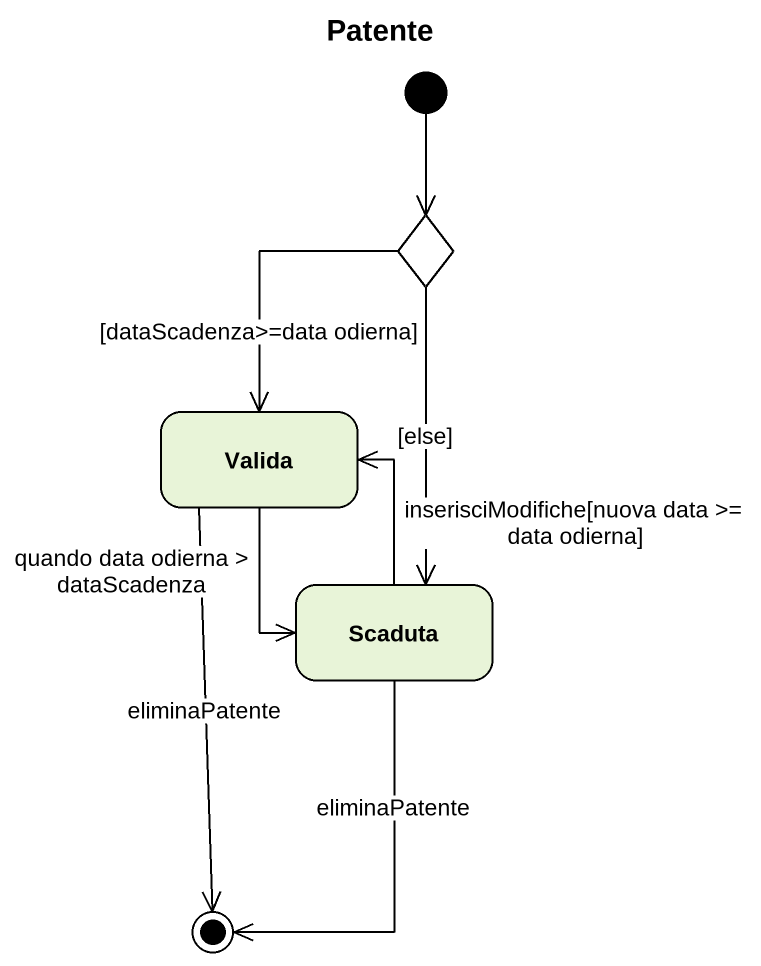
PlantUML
@startuml
title Patente
hide empty description
state choice1 <<choice>>
state Valida
state Scaduta
[*] --> choice1
choice1 --> Valida : [dataScadenza>=data odierna]
choice1 --> Scaduta : [else]
Valida --> Scaduta : quando data odierna > dataScadenza
Scaduta -up-> Valida : inserisciModifiche[nuova data >= data odierna]
Valida --> [*] : eliminaPatente
Scaduta --> [*] : eliminaPatente
@enduml
